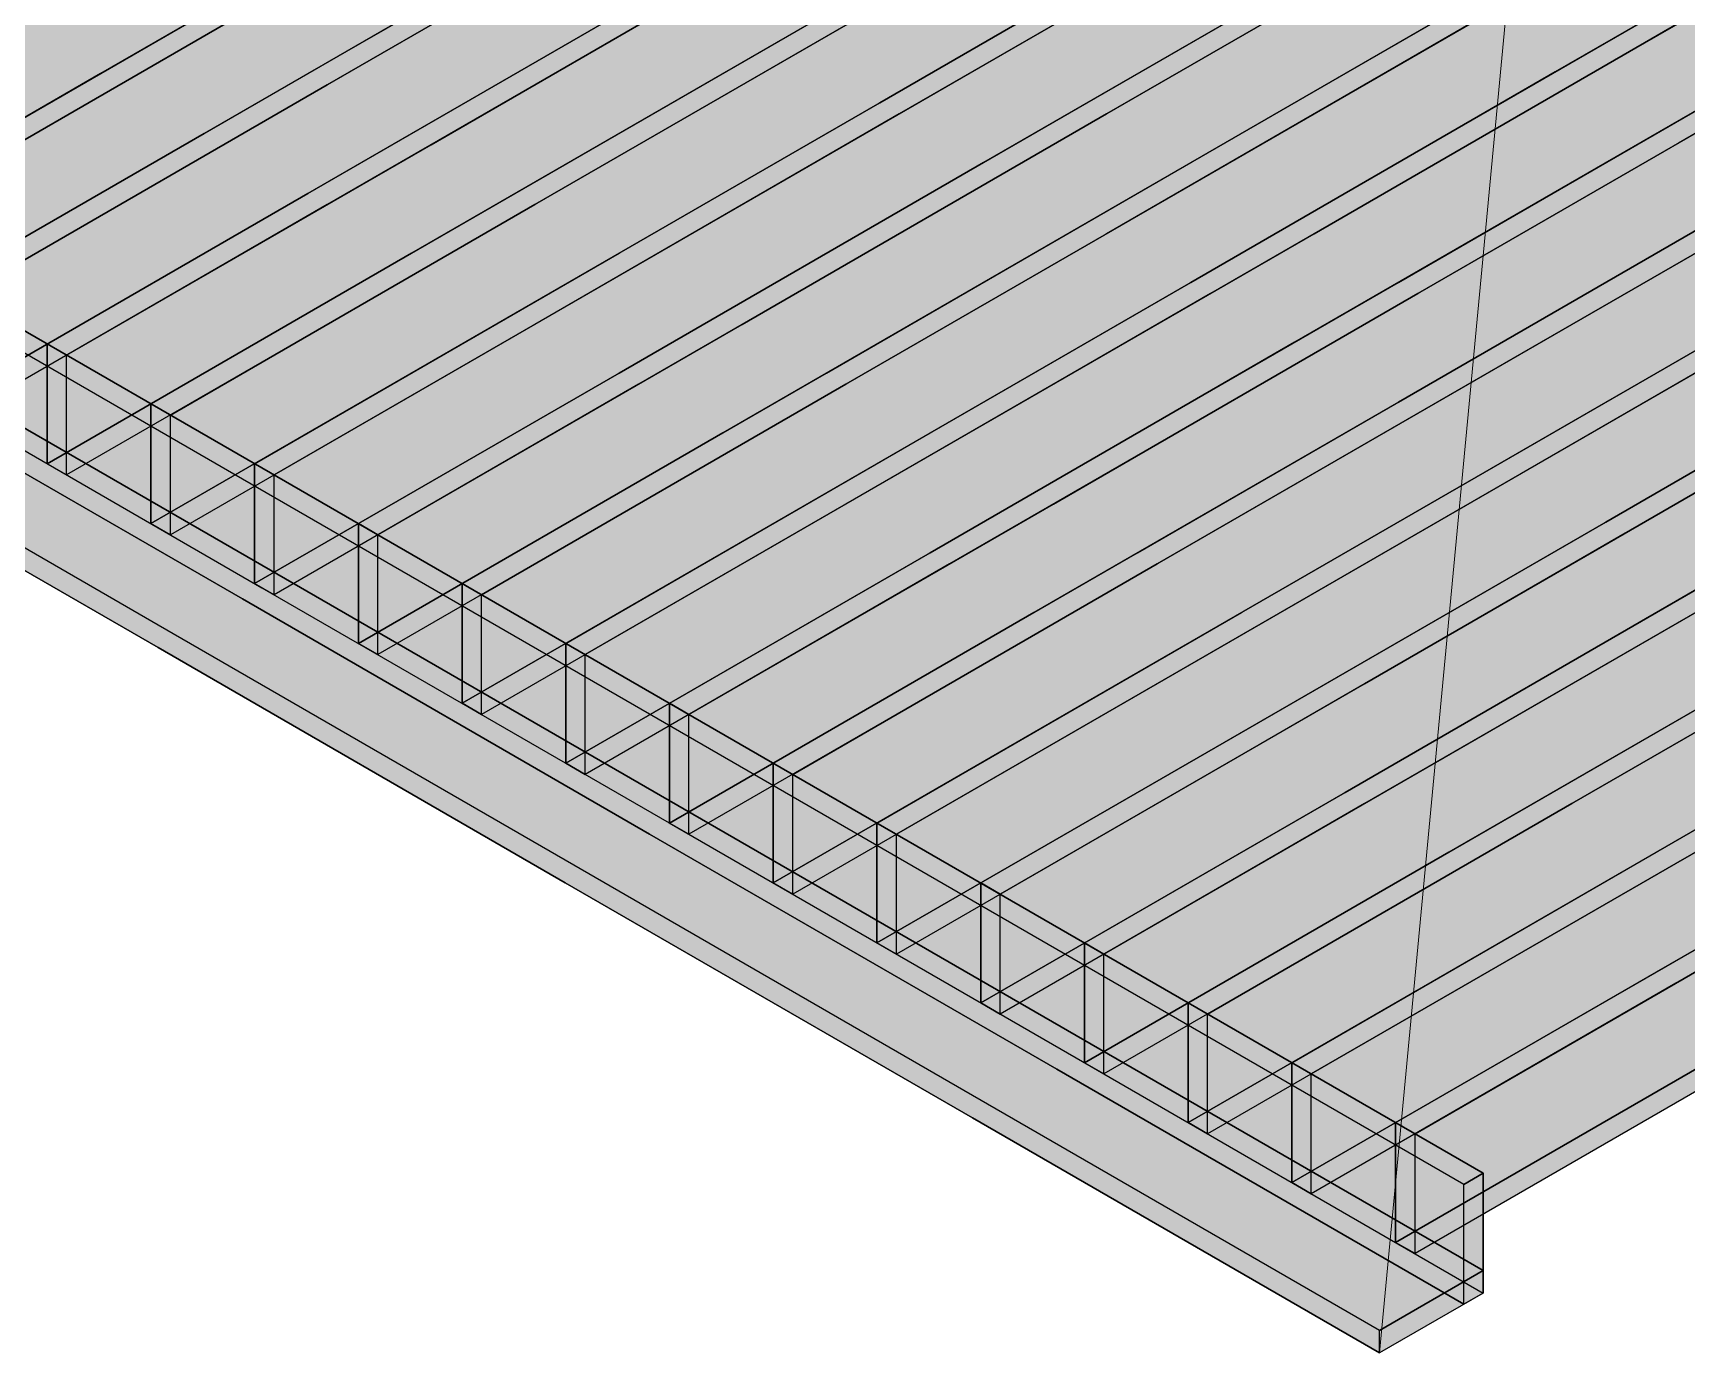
# Model space of a CAD drawing. Header units: metres. Extents: x 0 to 28.4, y 0 to 5.9.
# Drawn here: x 21.395 to 22.096, y 4.136 to 4.696 of the extents above; entities that cross this region are included whole.
import ezdxf

# ---------------------------------------------------------------- set-up
doc = ezdxf.new("R2010")
doc.units = ezdxf.units.M
doc.header["$LTSCALE"] = 0.25
doc.layers.add('ISO-ARISTAS', color=8, linetype='CONTINUOUS')
doc.layers.add('ISO-CONCRETO-SUP', color=254, linetype='CONTINUOUS', true_color=0xe8e8e8)
doc.layers.add('LLAMADAS', color=30, linetype='CONTINUOUS', lineweight=18)

msp = doc.modelspace()

# ---------------------------------------------------------------- linework, layer by layer
at = {"layer": 'ISO-ARISTAS', "color": 250}
for p, q in [((21.71003, 4.69156), (21.86459, 4.7808)), ((21.86459, 4.7808), (21.71003, 4.69156)), ((21.79801, 4.69156), (21.95258, 4.7808)), ((21.79801, 4.69156), (21.95258, 4.7808)), ((21.87284, 4.77604), (21.71828, 4.6868)), ((21.87284, 4.77604), (21.71828, 4.6868)), ((21.80626, 4.6868), (21.96083, 4.77604)), ((21.96083, 4.77604), (21.80626, 4.6868)), ((21.42348, 4.67852), (21.57804, 4.76776)), ((21.57804, 4.76776), (21.42348, 4.67852)), ((21.51146, 4.67852), (21.66603, 4.76776)), ((21.51146, 4.67852), (21.66603, 4.76776)), ((22.04057, 4.6792), (22.19514, 4.76844)), ((22.19514, 4.76844), (22.04057, 4.6792)), ((22.20339, 4.76368), (22.04882, 4.67444)), ((22.20339, 4.76368), (22.04882, 4.67444)), ((21.58629, 4.763), (21.43172, 4.67376)), ((21.58629, 4.763), (21.43172, 4.67376)), ((21.51971, 4.67376), (21.67428, 4.763)), ((21.67428, 4.763), (21.51971, 4.67376)), ((21.75402, 4.66616), (21.90859, 4.7554)), ((21.90859, 4.7554), (21.75402, 4.66616)), ((21.91684, 4.75064), (21.76227, 4.6614)), ((21.91684, 4.75064), (21.76227, 4.6614)), ((21.84201, 4.66616), (21.99658, 4.7554)), ((21.84201, 4.66616), (21.99658, 4.7554)), ((21.85026, 4.6614), (22.00483, 4.75064)), ((22.00483, 4.75064), (21.85026, 4.6614)), ((21.46747, 4.65312), (21.62204, 4.74236)), ((21.62204, 4.74236), (21.46747, 4.65312)), ((21.55546, 4.65312), (21.71003, 4.74236)), ((21.55546, 4.65312), (21.71003, 4.74236)), ((22.08456, 4.6538), (22.23913, 4.74304)), ((22.23913, 4.74304), (22.08456, 4.6538)), ((21.63029, 4.7376), (21.47572, 4.64836)), ((21.63029, 4.7376), (21.47572, 4.64836)), ((21.56371, 4.64836), (21.71828, 4.7376)), ((21.71828, 4.7376), (21.56371, 4.64836)), ((22.24738, 4.73828), (22.09281, 4.64904)), ((22.24738, 4.73828), (22.09281, 4.64904)), ((21.79801, 4.64076), (21.95258, 4.73)), ((21.95258, 4.73), (21.79801, 4.64076)), ((21.886, 4.64076), (22.04057, 4.73)), ((21.886, 4.64076), (22.04057, 4.73)), ((21.96083, 4.72524), (21.80626, 4.636)), ((21.96083, 4.72524), (21.80626, 4.636)), ((21.89425, 4.636), (22.04882, 4.72524)), ((22.04882, 4.72524), (21.89425, 4.636)), ((21.51146, 4.62772), (21.66603, 4.71696)), ((21.66603, 4.71696), (21.51146, 4.62772)), ((21.59945, 4.62772), (21.75402, 4.71696)), ((21.59945, 4.62772), (21.75402, 4.71696)), ((21.67428, 4.7122), (21.51971, 4.62296)), ((21.67428, 4.7122), (21.51971, 4.62296)), ((21.6077, 4.62296), (21.76227, 4.7122)), ((21.76227, 4.7122), (21.6077, 4.62296)), ((21.3129, 4.61468), (21.46747, 4.70392)), ((21.3129, 4.61468), (21.46747, 4.70392)), ((21.84201, 4.61536), (21.99658, 4.7046)), ((21.99658, 4.7046), (21.84201, 4.61536)), ((21.93, 4.61536), (22.08456, 4.7046)), ((21.93, 4.61536), (22.08456, 4.7046)), ((21.32115, 4.60992), (21.47572, 4.69916)), ((21.47572, 4.69916), (21.32115, 4.60992)), ((22.00483, 4.69984), (21.85026, 4.6106)), ((22.00483, 4.69984), (21.85026, 4.6106)), ((21.93825, 4.6106), (22.09281, 4.69984)), ((22.09281, 4.69984), (21.93825, 4.6106)), ((21.55546, 4.60232), (21.71003, 4.69156)), ((21.71003, 4.69156), (21.55546, 4.60232)), ((21.71828, 4.6868), (21.56371, 4.59756)), ((21.71828, 4.6868), (21.56371, 4.59756)), ((21.64345, 4.60232), (21.79801, 4.69156)), ((21.64345, 4.60232), (21.79801, 4.69156)), ((21.65169, 4.59756), (21.80626, 4.6868)), ((21.80626, 4.6868), (21.65169, 4.59756)), ((21.886, 4.58996), (22.04057, 4.6792)), ((22.04057, 4.6792), (21.886, 4.58996)), ((21.97399, 4.58996), (22.12856, 4.6792)), ((21.97399, 4.58996), (22.12856, 4.6792)), ((21.26891, 4.58928), (21.42348, 4.67852)), ((21.42348, 4.67852), (21.26891, 4.58928)), ((21.43172, 4.67376), (21.27716, 4.58452)), ((21.43172, 4.67376), (21.27716, 4.58452)), ((21.3569, 4.58928), (21.51146, 4.67852)), ((21.3569, 4.58928), (21.51146, 4.67852)), ((21.36514, 4.58452), (21.51971, 4.67376)), ((21.51971, 4.67376), (21.36514, 4.58452)), ((22.04882, 4.67444), (21.89425, 4.5852)), ((22.04882, 4.67444), (21.89425, 4.5852)), ((21.98224, 4.5852), (22.13681, 4.67444)), ((22.13681, 4.67444), (21.98224, 4.5852)), ((21.59945, 4.57692), (21.75402, 4.66616)), ((21.75402, 4.66616), (21.59945, 4.57692)), ((21.68744, 4.57692), (21.84201, 4.66616)), ((21.68744, 4.57692), (21.84201, 4.66616)), ((21.76227, 4.6614), (21.6077, 4.57216)), ((21.76227, 4.6614), (21.6077, 4.57216)), ((21.69569, 4.57216), (21.85026, 4.6614)), ((21.85026, 4.6614), (21.69569, 4.57216)), ((21.3129, 4.56388), (21.46747, 4.65312)), ((21.46747, 4.65312), (21.3129, 4.56388)), ((21.40089, 4.56388), (21.55546, 4.65312)), ((21.40089, 4.56388), (21.55546, 4.65312)), ((21.93, 4.56456), (22.08456, 4.6538)), ((22.08456, 4.6538), (21.93, 4.56456)), ((22.01798, 4.56456), (22.17255, 4.6538)), ((22.01798, 4.56456), (22.17255, 4.6538)), ((21.47572, 4.64836), (21.32115, 4.55912)), ((21.47572, 4.64836), (21.32115, 4.55912)), ((21.40914, 4.55912), (21.56371, 4.64836)), ((21.56371, 4.64836), (21.40914, 4.55912)), ((22.09281, 4.64904), (21.93825, 4.5598)), ((22.09281, 4.64904), (21.93825, 4.5598)), ((22.02623, 4.5598), (22.1808, 4.64904)), ((22.1808, 4.64904), (22.02623, 4.5598)), ((21.64345, 4.55152), (21.79801, 4.64076)), ((21.79801, 4.64076), (21.64345, 4.55152)), ((21.73143, 4.55152), (21.886, 4.64076)), ((21.73143, 4.55152), (21.886, 4.64076)), ((21.80626, 4.636), (21.65169, 4.54676)), ((21.80626, 4.636), (21.65169, 4.54676)), ((21.73968, 4.54676), (21.89425, 4.636)), ((21.89425, 4.636), (21.73968, 4.54676)), ((21.3569, 4.53848), (21.51146, 4.62772)), ((21.51146, 4.62772), (21.3569, 4.53848)), ((21.51971, 4.62296), (21.36514, 4.53372)), ((21.51971, 4.62296), (21.36514, 4.53372)), ((21.44488, 4.53848), (21.59945, 4.62772)), ((21.44488, 4.53848), (21.59945, 4.62772)), ((21.45313, 4.53372), (21.6077, 4.62296)), ((21.6077, 4.62296), (21.45313, 4.53372)), ((21.97399, 4.53916), (22.12856, 4.6284)), ((22.12856, 4.6284), (21.97399, 4.53916)), ((22.13681, 4.62364), (21.98224, 4.5344)), ((22.13681, 4.62364), (21.98224, 4.5344)), ((22.06198, 4.53916), (22.21655, 4.6284)), ((22.06198, 4.53916), (22.21655, 4.6284)), ((22.07023, 4.5344), (22.2248, 4.62364)), ((22.2248, 4.62364), (22.07023, 4.5344)), ((21.49196, 4.5113), (21.31928, 4.611)), ((21.31928, 4.611), (21.49196, 4.5113)), ((21.68744, 4.52612), (21.84201, 4.61536)), ((21.84201, 4.61536), (21.68744, 4.52612)), ((21.85026, 4.6106), (21.69569, 4.52136)), ((21.85026, 4.6106), (21.69569, 4.52136)), ((21.77543, 4.52612), (21.93, 4.61536)), ((21.77543, 4.52612), (21.93, 4.61536)), ((21.78368, 4.52136), (21.93825, 4.6106)), ((21.93825, 4.6106), (21.78368, 4.52136)), ((21.48371, 4.50654), (21.31103, 4.60624)), ((21.48371, 4.50654), (21.31103, 4.60624)), ((21.40089, 4.51308), (21.55546, 4.60232)), ((21.55546, 4.60232), (21.40089, 4.51308)), ((21.48888, 4.51308), (21.64345, 4.60232)), ((21.48888, 4.51308), (21.64345, 4.60232)), ((22.01798, 4.51376), (22.17255, 4.603)), ((22.17255, 4.603), (22.01798, 4.51376)), ((21.56371, 4.59756), (21.40914, 4.50832)), ((21.56371, 4.59756), (21.40914, 4.50832)), ((21.49713, 4.50832), (21.65169, 4.59756)), ((21.65169, 4.59756), (21.49713, 4.50832)), ((22.1808, 4.59824), (22.02623, 4.509)), ((22.1808, 4.59824), (22.02623, 4.509)), ((21.73143, 4.50072), (21.886, 4.58996)), ((21.886, 4.58996), (21.73143, 4.50072)), ((21.81942, 4.50072), (21.97399, 4.58996)), ((21.81942, 4.50072), (21.97399, 4.58996)), ((21.89425, 4.5852), (21.73968, 4.49596)), ((21.89425, 4.5852), (21.73968, 4.49596)), ((21.82767, 4.49596), (21.98224, 4.5852)), ((21.98224, 4.5852), (21.82767, 4.49596)), ((21.44488, 4.48768), (21.59945, 4.57692)), ((21.59945, 4.57692), (21.44488, 4.48768)), ((21.53287, 4.48768), (21.68744, 4.57692)), ((21.53287, 4.48768), (21.68744, 4.57692)), ((22.06198, 4.48836), (22.21655, 4.5776)), ((22.21655, 4.5776), (22.06198, 4.48836)), ((21.49196, 4.47002), (21.31928, 4.56973)), ((21.31928, 4.56973), (21.49196, 4.47002)), ((21.6077, 4.57216), (21.45313, 4.48292)), ((21.6077, 4.57216), (21.45313, 4.48292)), ((21.54112, 4.48292), (21.69569, 4.57216)), ((21.69569, 4.57216), (21.54112, 4.48292)), ((22.2248, 4.57284), (22.07023, 4.4836)), ((22.2248, 4.57284), (22.07023, 4.4836)), ((21.31928, 4.5602), (21.49196, 4.4605)), ((21.31928, 4.5602), (21.49196, 4.4605)), ((21.31928, 4.5602), (21.49196, 4.4605)), ((21.31928, 4.5602), (21.49196, 4.4605)), ((21.40089, 4.51308), (21.40089, 4.56388)), ((21.40914, 4.55912), (21.40089, 4.56388)), ((21.40914, 4.55912), (21.40089, 4.56388)), ((21.40089, 4.56388), (21.40089, 4.51308)), ((21.77543, 4.47532), (21.93, 4.56456)), ((21.93, 4.56456), (21.77543, 4.47532)), ((21.93825, 4.5598), (21.78368, 4.47056)), ((21.93825, 4.5598), (21.78368, 4.47056)), ((21.86342, 4.47532), (22.01798, 4.56456)), ((21.86342, 4.47532), (22.01798, 4.56456)), ((21.87167, 4.47056), (22.02623, 4.5598)), ((22.02623, 4.5598), (21.87167, 4.47056)), ((21.48371, 4.45574), (21.31103, 4.55544)), ((21.31103, 4.55544), (21.48371, 4.45574)), ((21.40914, 4.50832), (21.40914, 4.55912)), ((21.40914, 4.50832), (21.40914, 4.55912)), ((21.48888, 4.46228), (21.64345, 4.55152)), ((21.64345, 4.55152), (21.48888, 4.46228)), ((21.65169, 4.54676), (21.49713, 4.45752)), ((21.65169, 4.54676), (21.49713, 4.45752)), ((21.57687, 4.46228), (21.73143, 4.55152)), ((21.57687, 4.46228), (21.73143, 4.55152)), ((21.58511, 4.45752), (21.73968, 4.54676)), ((21.73968, 4.54676), (21.58511, 4.45752)), ((21.44797, 4.44463), (21.27528, 4.54433)), ((21.44797, 4.44463), (21.27528, 4.54433)), ((21.81942, 4.44992), (21.97399, 4.53916)), ((21.97399, 4.53916), (21.81942, 4.44992)), ((21.90741, 4.44992), (22.06198, 4.53916)), ((21.90741, 4.44992), (22.06198, 4.53916)), ((21.44797, 4.4351), (21.27528, 4.5348)), ((21.27528, 4.5348), (21.44797, 4.4351)), ((21.44488, 4.48768), (21.44488, 4.53848)), ((21.45313, 4.53372), (21.44488, 4.53848)), ((21.45313, 4.53372), (21.44488, 4.53848)), ((21.44488, 4.53848), (21.44488, 4.48768)), ((21.45313, 4.48292), (21.45313, 4.53372)), ((21.45313, 4.48292), (21.45313, 4.53372)), ((21.98224, 4.5344), (21.82767, 4.44516)), ((21.98224, 4.5344), (21.82767, 4.44516)), ((21.91566, 4.44516), (22.07023, 4.5344)), ((22.07023, 4.5344), (21.91566, 4.44516)), ((21.53287, 4.43688), (21.68744, 4.52612)), ((21.68744, 4.52612), (21.53287, 4.43688)), ((21.62086, 4.43688), (21.77543, 4.52612)), ((21.62086, 4.43688), (21.77543, 4.52612)), ((21.69569, 4.52136), (21.54112, 4.43212)), ((21.69569, 4.52136), (21.54112, 4.43212)), ((21.62911, 4.43212), (21.78368, 4.52136)), ((21.78368, 4.52136), (21.62911, 4.43212)), ((21.40914, 4.50832), (21.40089, 4.51308)), ((21.40089, 4.51308), (21.40914, 4.50832)), ((21.48888, 4.46228), (21.48888, 4.51308)), ((21.49713, 4.50832), (21.48888, 4.51308)), ((21.49713, 4.50832), (21.48888, 4.51308)), ((21.48888, 4.51308), (21.48888, 4.46228)), ((21.66465, 4.4116), (21.49196, 4.5113)), ((21.49196, 4.5113), (21.66465, 4.4116)), ((21.86342, 4.42452), (22.01798, 4.51376)), ((22.01798, 4.51376), (21.86342, 4.42452)), ((21.9514, 4.42452), (22.10597, 4.51376)), ((21.9514, 4.42452), (22.10597, 4.51376)), ((21.6564, 4.40684), (21.48371, 4.50654)), ((21.6564, 4.40684), (21.48371, 4.50654)), ((21.49713, 4.45752), (21.49713, 4.50832)), ((21.49713, 4.45752), (21.49713, 4.50832)), ((22.02623, 4.509), (21.87167, 4.41976)), ((22.02623, 4.509), (21.87167, 4.41976)), ((21.95965, 4.41976), (22.11422, 4.509)), ((22.11422, 4.509), (21.95965, 4.41976)), ((21.57687, 4.41148), (21.73143, 4.50072)), ((21.73143, 4.50072), (21.57687, 4.41148)), ((21.66485, 4.41148), (21.81942, 4.50072)), ((21.66485, 4.41148), (21.81942, 4.50072)), ((21.73968, 4.49596), (21.58511, 4.40672)), ((21.73968, 4.49596), (21.58511, 4.40672)), ((21.6731, 4.40672), (21.82767, 4.49596)), ((21.82767, 4.49596), (21.6731, 4.40672)), ((21.45313, 4.48292), (21.44488, 4.48768)), ((21.44488, 4.48768), (21.45313, 4.48292)), ((21.53287, 4.43688), (21.53287, 4.48768)), ((21.54112, 4.48292), (21.53287, 4.48768)), ((21.54112, 4.48292), (21.53287, 4.48768)), ((21.53287, 4.48768), (21.53287, 4.43688)), ((21.54112, 4.43212), (21.54112, 4.48292)), ((21.54112, 4.43212), (21.54112, 4.48292)), ((21.90741, 4.39912), (22.06198, 4.48836)), ((22.06198, 4.48836), (21.90741, 4.39912)), ((22.07023, 4.4836), (21.91566, 4.39436)), ((22.07023, 4.4836), (21.91566, 4.39436)), ((21.9954, 4.39912), (22.14997, 4.48836)), ((21.9954, 4.39912), (22.14997, 4.48836)), ((22.00365, 4.39436), (22.15822, 4.4836)), ((22.15822, 4.4836), (22.00365, 4.39436)), ((21.66465, 4.37033), (21.49196, 4.47002)), ((21.49196, 4.47002), (21.66465, 4.37033)), ((21.62086, 4.38608), (21.77543, 4.47532)), ((21.77543, 4.47532), (21.62086, 4.38608)), ((21.78368, 4.47056), (21.62911, 4.38132)), ((21.78368, 4.47056), (21.62911, 4.38132)), ((21.70885, 4.38608), (21.86342, 4.47532)), ((21.70885, 4.38608), (21.86342, 4.47532)), ((21.7171, 4.38132), (21.87167, 4.47056)), ((21.87167, 4.47056), (21.7171, 4.38132)), ((21.49713, 4.45752), (21.48888, 4.46228)), ((21.48888, 4.46228), (21.49713, 4.45752)), ((21.57687, 4.41148), (21.57687, 4.46228)), ((21.58511, 4.45752), (21.57687, 4.46228)), ((21.58511, 4.45752), (21.57687, 4.46228)), ((21.57687, 4.46228), (21.57687, 4.41148)), ((21.9514, 4.37372), (22.10597, 4.46296)), ((22.10597, 4.46296), (21.9514, 4.37372)), ((22.03939, 4.37372), (22.19396, 4.46296)), ((22.03939, 4.37372), (22.19396, 4.46296)), ((21.6564, 4.35604), (21.48371, 4.45574)), ((21.48371, 4.45574), (21.6564, 4.35604)), ((21.49196, 4.4605), (21.66465, 4.3608)), ((21.49196, 4.4605), (21.66465, 4.3608)), ((21.49196, 4.4605), (21.66465, 4.3608)), ((21.49196, 4.4605), (21.66465, 4.3608)), ((21.58511, 4.40672), (21.58511, 4.45752)), ((21.58511, 4.40672), (21.58511, 4.45752)), ((22.11422, 4.4582), (21.95965, 4.36896)), ((22.11422, 4.4582), (21.95965, 4.36896)), ((22.04764, 4.36896), (22.20221, 4.4582)), ((22.20221, 4.4582), (22.04764, 4.36896)), ((21.66485, 4.36068), (21.81942, 4.44992)), ((21.81942, 4.44992), (21.66485, 4.36068)), ((21.75284, 4.36068), (21.90741, 4.44992)), ((21.75284, 4.36068), (21.90741, 4.44992)), ((21.62065, 4.34492), (21.44797, 4.44463)), ((21.62065, 4.34492), (21.44797, 4.44463)), ((21.82767, 4.44516), (21.6731, 4.35592)), ((21.82767, 4.44516), (21.6731, 4.35592)), ((21.76109, 4.35592), (21.91566, 4.44516)), ((21.91566, 4.44516), (21.76109, 4.35592)), ((21.62065, 4.3354), (21.44797, 4.4351)), ((21.44797, 4.4351), (21.62065, 4.3354)), ((21.54112, 4.43212), (21.53287, 4.43688)), ((21.53287, 4.43688), (21.54112, 4.43212)), ((21.62086, 4.38608), (21.62086, 4.43688)), ((21.62911, 4.43212), (21.62086, 4.43688)), ((21.62911, 4.43212), (21.62086, 4.43688)), ((21.62086, 4.43688), (21.62086, 4.38608)), ((21.9954, 4.34832), (22.14997, 4.43756)), ((22.14997, 4.43756), (21.9954, 4.34832)), ((22.08339, 4.34832), (22.23796, 4.43756)), ((22.08339, 4.34832), (22.23796, 4.43756)), ((21.62911, 4.38132), (21.62911, 4.43212)), ((21.62911, 4.38132), (21.62911, 4.43212)), ((22.15822, 4.4328), (22.00365, 4.34356)), ((22.15822, 4.4328), (22.00365, 4.34356)), ((22.09164, 4.34356), (22.2462, 4.4328)), ((22.2462, 4.4328), (22.09164, 4.34356)), ((21.70885, 4.33528), (21.86342, 4.42452)), ((21.86342, 4.42452), (21.70885, 4.33528)), ((21.87167, 4.41976), (21.7171, 4.33052)), ((21.87167, 4.41976), (21.7171, 4.33052)), ((21.79684, 4.33528), (21.9514, 4.42452)), ((21.79684, 4.33528), (21.9514, 4.42452)), ((21.80509, 4.33052), (21.95965, 4.41976)), ((21.95965, 4.41976), (21.80509, 4.33052)), ((21.58511, 4.40672), (21.57687, 4.41148)), ((21.57687, 4.41148), (21.58511, 4.40672)), ((21.82909, 4.30714), (21.6564, 4.40684)), ((21.82909, 4.30714), (21.6564, 4.40684)), ((21.83733, 4.3119), (21.66465, 4.4116)), ((21.66465, 4.4116), (21.83733, 4.3119)), ((21.66485, 4.36068), (21.66485, 4.41148)), ((21.6731, 4.40672), (21.66485, 4.41148)), ((21.6731, 4.40672), (21.66485, 4.41148)), ((21.66485, 4.41148), (21.66485, 4.36068)), ((21.6731, 4.35592), (21.6731, 4.40672)), ((21.6731, 4.35592), (21.6731, 4.40672)), ((22.03939, 4.32292), (22.19396, 4.41216)), ((22.19396, 4.41216), (22.03939, 4.32292)), ((22.20221, 4.4074), (22.04764, 4.31816)), ((22.20221, 4.4074), (22.04764, 4.31816)), ((21.75284, 4.30988), (21.90741, 4.39912)), ((21.90741, 4.39912), (21.75284, 4.30988)), ((21.84083, 4.30988), (21.9954, 4.39912)), ((21.84083, 4.30988), (21.9954, 4.39912)), ((21.91566, 4.39436), (21.76109, 4.30512)), ((21.91566, 4.39436), (21.76109, 4.30512)), ((21.84908, 4.30512), (22.00365, 4.39436)), ((22.00365, 4.39436), (21.84908, 4.30512)), ((21.62911, 4.38132), (21.62086, 4.38608)), ((21.62086, 4.38608), (21.62911, 4.38132)), ((21.70885, 4.33528), (21.70885, 4.38608)), ((21.7171, 4.38132), (21.70885, 4.38608)), ((21.7171, 4.38132), (21.70885, 4.38608)), ((21.70885, 4.38608), (21.70885, 4.33528)), ((22.08339, 4.29752), (22.23796, 4.38676)), ((22.23796, 4.38676), (22.08339, 4.29752)), ((21.7171, 4.33052), (21.7171, 4.38132)), ((21.7171, 4.33052), (21.7171, 4.38132)), ((22.2462, 4.382), (22.09164, 4.29276)), ((22.2462, 4.382), (22.09164, 4.29276)), ((21.79684, 4.28448), (21.9514, 4.37372)), ((21.9514, 4.37372), (21.79684, 4.28448)), ((21.88482, 4.28448), (22.03939, 4.37372)), ((21.88482, 4.28448), (22.03939, 4.37372)), ((21.83733, 4.27062), (21.66465, 4.37033)), ((21.66465, 4.37033), (21.83733, 4.27062)), ((21.95965, 4.36896), (21.80509, 4.27972)), ((21.95965, 4.36896), (21.80509, 4.27972)), ((21.89307, 4.27972), (22.04764, 4.36896)), ((22.04764, 4.36896), (21.89307, 4.27972)), ((21.66465, 4.3608), (21.83733, 4.2611)), ((21.66465, 4.3608), (21.83733, 4.2611)), ((21.66465, 4.3608), (21.83733, 4.2611)), ((21.66465, 4.3608), (21.83733, 4.2611)), ((21.6731, 4.35592), (21.66485, 4.36068)), ((21.66485, 4.36068), (21.6731, 4.35592)), ((21.75284, 4.30988), (21.75284, 4.36068)), ((21.76109, 4.35592), (21.75284, 4.36068)), ((21.76109, 4.35592), (21.75284, 4.36068)), ((21.75284, 4.36068), (21.75284, 4.30988)), ((21.82909, 4.25634), (21.6564, 4.35604)), ((21.6564, 4.35604), (21.82909, 4.25634)), ((21.76109, 4.30512), (21.76109, 4.35592)), ((21.76109, 4.30512), (21.76109, 4.35592)), ((21.79334, 4.24522), (21.62065, 4.34492)), ((21.79334, 4.24522), (21.62065, 4.34492)), ((21.84083, 4.25908), (21.9954, 4.34832)), ((21.9954, 4.34832), (21.84083, 4.25908)), ((22.00365, 4.34356), (21.84908, 4.25432)), ((22.00365, 4.34356), (21.84908, 4.25432)), ((21.92882, 4.25908), (22.08339, 4.34832)), ((21.92882, 4.25908), (22.08339, 4.34832)), ((21.93707, 4.25432), (22.09164, 4.34356)), ((22.09164, 4.34356), (21.93707, 4.25432)), ((21.79334, 4.2357), (21.62065, 4.3354)), ((21.62065, 4.3354), (21.79334, 4.2357)), ((21.7171, 4.33052), (21.70885, 4.33528)), ((21.70885, 4.33528), (21.7171, 4.33052)), ((21.79684, 4.28448), (21.79684, 4.33528)), ((21.80509, 4.33052), (21.79684, 4.33528)), ((21.80509, 4.33052), (21.79684, 4.33528)), ((21.79684, 4.33528), (21.79684, 4.28448)), ((21.80509, 4.27972), (21.80509, 4.33052)), ((21.80509, 4.27972), (21.80509, 4.33052)), ((21.88482, 4.23368), (22.03939, 4.32292)), ((22.03939, 4.32292), (21.88482, 4.23368)), ((21.97281, 4.23368), (22.12738, 4.32292)), ((21.97281, 4.23368), (22.12738, 4.32292)), ((22.04764, 4.31816), (21.89307, 4.22892)), ((22.04764, 4.31816), (21.89307, 4.22892)), ((21.98106, 4.22892), (22.13563, 4.31816)), ((22.13563, 4.31816), (21.98106, 4.22892)), ((21.76109, 4.30512), (21.75284, 4.30988)), ((21.75284, 4.30988), (21.76109, 4.30512)), ((22.01002, 4.2122), (21.83733, 4.3119)), ((21.83733, 4.3119), (22.01002, 4.2122)), ((21.84083, 4.25908), (21.84083, 4.30988)), ((21.84908, 4.30512), (21.84083, 4.30988)), ((21.84908, 4.30512), (21.84083, 4.30988)), ((21.84083, 4.30988), (21.84083, 4.25908)), ((22.00177, 4.20744), (21.82909, 4.30714)), ((22.00177, 4.20744), (21.82909, 4.30714)), ((21.84908, 4.25432), (21.84908, 4.30512)), ((21.84908, 4.25432), (21.84908, 4.30512)), ((21.92882, 4.20828), (22.08339, 4.29752)), ((22.08339, 4.29752), (21.92882, 4.20828)), ((22.09164, 4.29276), (21.93707, 4.20352)), ((22.09164, 4.29276), (21.93707, 4.20352)), ((21.80509, 4.27972), (21.79684, 4.28448)), ((21.79684, 4.28448), (21.80509, 4.27972)), ((21.88482, 4.23368), (21.88482, 4.28448)), ((21.89307, 4.27972), (21.88482, 4.28448)), ((21.89307, 4.27972), (21.88482, 4.28448)), ((21.88482, 4.28448), (21.88482, 4.23368)), ((21.89307, 4.22892), (21.89307, 4.27972)), ((21.89307, 4.22892), (21.89307, 4.27972)), ((22.01002, 4.17093), (21.83733, 4.27062)), ((21.83733, 4.27062), (22.01002, 4.17093)), ((21.97281, 4.18288), (22.12738, 4.27212)), ((22.12738, 4.27212), (21.97281, 4.18288)), ((22.13563, 4.26736), (21.98106, 4.17812)), ((22.13563, 4.26736), (21.98106, 4.17812)), ((21.83733, 4.2611), (22.01002, 4.1614)), ((21.83733, 4.2611), (22.01002, 4.1614)), ((21.83733, 4.2611), (22.01002, 4.1614)), ((21.83733, 4.2611), (22.01002, 4.1614)), ((21.84908, 4.25432), (21.84083, 4.25908)), ((21.84083, 4.25908), (21.84908, 4.25432)), ((21.92882, 4.20828), (21.92882, 4.25908)), ((21.93707, 4.25432), (21.92882, 4.25908)), ((21.93707, 4.25432), (21.92882, 4.25908)), ((21.92882, 4.25908), (21.92882, 4.20828)), ((22.00177, 4.15664), (21.82909, 4.25634)), ((21.82909, 4.25634), (22.00177, 4.15664)), ((21.93707, 4.20352), (21.93707, 4.25432)), ((21.93707, 4.20352), (21.93707, 4.25432)), ((21.96603, 4.14553), (21.79334, 4.24522)), ((21.96603, 4.14553), (21.79334, 4.24522)), ((21.96603, 4.136), (21.79334, 4.2357)), ((21.79334, 4.2357), (21.96603, 4.136)), ((21.89307, 4.22892), (21.88482, 4.23368)), ((21.88482, 4.23368), (21.89307, 4.22892)), ((21.97281, 4.18288), (21.97281, 4.23368)), ((21.98106, 4.22892), (21.97281, 4.23368)), ((21.98106, 4.22892), (21.97281, 4.23368)), ((21.97281, 4.23368), (21.97281, 4.18288)), ((21.98106, 4.17812), (21.98106, 4.22892)), ((21.98106, 4.17812), (21.98106, 4.22892)), ((22.01002, 4.2122), (22.00177, 4.20744)), ((22.00177, 4.20744), (22.01002, 4.2122)), ((22.01002, 4.1614), (22.01002, 4.2122)), ((22.01002, 4.2122), (22.01002, 4.1614)), ((21.93707, 4.20352), (21.92882, 4.20828)), ((21.92882, 4.20828), (21.93707, 4.20352)), ((22.00177, 4.15664), (22.00177, 4.20744)), ((22.00177, 4.15664), (22.00177, 4.20744)), ((21.98106, 4.17812), (21.97281, 4.18288)), ((21.97281, 4.18288), (21.98106, 4.17812)), ((22.01002, 4.17093), (21.96603, 4.14553)), ((21.96603, 4.14553), (22.01002, 4.17093)), ((22.01002, 4.1614), (22.01002, 4.17093)), ((22.01002, 4.17093), (22.01002, 4.1614)), ((22.01002, 4.1614), (21.96603, 4.136)), ((22.01002, 4.1614), (21.96603, 4.136)), ((22.01002, 4.1614), (22.00177, 4.15664)), ((22.01002, 4.1614), (22.00177, 4.15664)), ((21.96603, 4.136), (21.96603, 4.14553)), ((21.96603, 4.136), (21.96603, 4.14553))]:
    msp.add_line(p, q, dxfattribs=at)
at = {"layer": 'ISO-CONCRETO-SUP', "true_color": 0x424b57}
for points in [[(21.86459, 4.7808), (21.71003, 4.69156), (21.86459, 4.8316), (21.71003, 4.74236)], [(21.87284, 4.77604), (21.71828, 4.6868), (21.87284, 4.82684), (21.71828, 4.7376)], [(21.57804, 4.76776), (21.42348, 4.67852), (21.57804, 4.81856), (21.42348, 4.72932)], [(21.58629, 4.763), (21.43172, 4.67376), (21.58629, 4.8138), (21.43172, 4.72456)], [(22.19514, 4.76844), (22.04057, 4.6792), (22.19514, 4.81924), (22.04057, 4.73)], [(22.20339, 4.76368), (22.04882, 4.67444), (22.20339, 4.81448), (22.04882, 4.72524)], [(21.90859, 4.7554), (21.75402, 4.66616), (21.90859, 4.8062), (21.75402, 4.71696)], [(21.91684, 4.75064), (21.76227, 4.6614), (21.91684, 4.80144), (21.76227, 4.7122)], [(21.62204, 4.74236), (21.46747, 4.65312), (21.62204, 4.79316), (21.46747, 4.70392)], [(22.23913, 4.74304), (22.08456, 4.6538), (22.23913, 4.79384), (22.08456, 4.7046)], [(21.63029, 4.7376), (21.47572, 4.64836), (21.63029, 4.7884), (21.47572, 4.69916)], [(22.24738, 4.73828), (22.09281, 4.64904), (22.24738, 4.78908), (22.09281, 4.69984)], [(21.95258, 4.73), (21.79801, 4.64076), (21.95258, 4.7808), (21.79801, 4.69156)], [(21.96083, 4.72524), (21.80626, 4.636), (21.96083, 4.77604), (21.80626, 4.6868)], [(21.66603, 4.71696), (21.51146, 4.62772), (21.66603, 4.76776), (21.51146, 4.67852)], [(21.67428, 4.7122), (21.51971, 4.62296), (21.67428, 4.763), (21.51971, 4.67376)], [(21.99658, 4.7046), (21.84201, 4.61536), (21.99658, 4.7554), (21.84201, 4.66616)], [(22.00483, 4.69984), (21.85026, 4.6106), (22.00483, 4.75064), (21.85026, 4.6614)], [(21.71003, 4.69156), (21.55546, 4.60232), (21.71003, 4.74236), (21.55546, 4.65312)], [(21.71828, 4.6868), (21.56371, 4.59756), (21.71828, 4.7376), (21.56371, 4.64836)], [(21.42348, 4.67852), (21.26891, 4.58928), (21.42348, 4.72932), (21.26891, 4.64008)], [(22.04057, 4.6792), (21.886, 4.58996), (22.04057, 4.73), (21.886, 4.64076)], [(21.43172, 4.67376), (21.27716, 4.58452), (21.43172, 4.72456), (21.27716, 4.63532)], [(22.04882, 4.67444), (21.89425, 4.5852), (22.04882, 4.72524), (21.89425, 4.636)], [(21.75402, 4.66616), (21.59945, 4.57692), (21.75402, 4.71696), (21.59945, 4.62772)], [(21.76227, 4.6614), (21.6077, 4.57216), (21.76227, 4.7122), (21.6077, 4.62296)], [(21.46747, 4.65312), (21.3129, 4.56388), (21.46747, 4.70392), (21.3129, 4.61468)], [(22.08456, 4.6538), (21.93, 4.56456), (22.08456, 4.7046), (21.93, 4.61536)], [(21.47572, 4.64836), (21.32115, 4.55912), (21.47572, 4.69916), (21.32115, 4.60992)], [(22.09281, 4.64904), (21.93825, 4.5598), (22.09281, 4.69984), (21.93825, 4.6106)], [(21.79801, 4.64076), (21.64345, 4.55152), (21.79801, 4.69156), (21.64345, 4.60232)], [(21.80626, 4.636), (21.65169, 4.54676), (21.80626, 4.6868), (21.65169, 4.59756)], [(22.12856, 4.6284), (21.97399, 4.53916), (22.12856, 4.6792), (21.97399, 4.58996)], [(21.51146, 4.62772), (21.3569, 4.53848), (21.51146, 4.67852), (21.3569, 4.58928)], [(21.51971, 4.62296), (21.36514, 4.53372), (21.51971, 4.67376), (21.36514, 4.58452)], [(22.13681, 4.62364), (21.98224, 4.5344), (22.13681, 4.67444), (21.98224, 4.5852)], [(21.84201, 4.61536), (21.68744, 4.52612), (21.84201, 4.66616), (21.68744, 4.57692)], [(21.85026, 4.6106), (21.69569, 4.52136), (21.85026, 4.6614), (21.69569, 4.57216)], [(21.55546, 4.60232), (21.40089, 4.51308), (21.55546, 4.65312), (21.40089, 4.56388)], [(22.17255, 4.603), (22.01798, 4.51376), (22.17255, 4.6538), (22.01798, 4.56456)], [(21.56371, 4.59756), (21.40914, 4.50832), (21.56371, 4.64836), (21.40914, 4.55912)], [(22.1808, 4.59824), (22.02623, 4.509), (22.1808, 4.64904), (22.02623, 4.5598)], [(21.886, 4.58996), (21.73143, 4.50072), (21.886, 4.64076), (21.73143, 4.55152)], [(21.89425, 4.5852), (21.73968, 4.49596), (21.89425, 4.636), (21.73968, 4.54676)], [(21.59945, 4.57692), (21.44488, 4.48768), (21.59945, 4.62772), (21.44488, 4.53848)], [(21.6077, 4.57216), (21.45313, 4.48292), (21.6077, 4.62296), (21.45313, 4.53372)], [(22.21655, 4.5776), (22.06198, 4.48836), (22.21655, 4.6284), (22.06198, 4.53916)], [(22.2248, 4.57284), (22.07023, 4.4836), (22.2248, 4.62364), (22.07023, 4.5344)], [(21.93, 4.56456), (21.77543, 4.47532), (21.93, 4.61536), (21.77543, 4.52612)], [(21.93825, 4.5598), (21.78368, 4.47056), (21.93825, 4.6106), (21.78368, 4.52136)], [(21.64345, 4.55152), (21.48888, 4.46228), (21.64345, 4.60232), (21.48888, 4.51308)], [(21.65169, 4.54676), (21.49713, 4.45752), (21.65169, 4.59756), (21.49713, 4.50832)], [(21.97399, 4.53916), (21.81942, 4.44992), (21.97399, 4.58996), (21.81942, 4.50072)], [(21.98224, 4.5344), (21.82767, 4.44516), (21.98224, 4.5852), (21.82767, 4.49596)], [(21.68744, 4.52612), (21.53287, 4.43688), (21.68744, 4.57692), (21.53287, 4.48768)], [(21.69569, 4.52136), (21.54112, 4.43212), (21.69569, 4.57216), (21.54112, 4.48292)], [(22.01798, 4.51376), (21.86342, 4.42452), (22.01798, 4.56456), (21.86342, 4.47532)], [(22.02623, 4.509), (21.87167, 4.41976), (22.02623, 4.5598), (21.87167, 4.47056)], [(21.73143, 4.50072), (21.57687, 4.41148), (21.73143, 4.55152), (21.57687, 4.46228)], [(21.73968, 4.49596), (21.58511, 4.40672), (21.73968, 4.54676), (21.58511, 4.45752)], [(22.06198, 4.48836), (21.90741, 4.39912), (22.06198, 4.53916), (21.90741, 4.44992)], [(22.07023, 4.4836), (21.91566, 4.39436), (22.07023, 4.5344), (21.91566, 4.44516)], [(21.77543, 4.47532), (21.62086, 4.38608), (21.77543, 4.52612), (21.62086, 4.43688)], [(21.78368, 4.47056), (21.62911, 4.38132), (21.78368, 4.52136), (21.62911, 4.43212)], [(22.10597, 4.46296), (21.9514, 4.37372), (22.10597, 4.51376), (21.9514, 4.42452)], [(22.11422, 4.4582), (21.95965, 4.36896), (22.11422, 4.509), (21.95965, 4.41976)], [(21.81942, 4.44992), (21.66485, 4.36068), (21.81942, 4.50072), (21.66485, 4.41148)], [(21.82767, 4.44516), (21.6731, 4.35592), (21.82767, 4.49596), (21.6731, 4.40672)], [(22.14997, 4.43756), (21.9954, 4.34832), (22.14997, 4.48836), (21.9954, 4.39912)], [(22.15822, 4.4328), (22.00365, 4.34356), (22.15822, 4.4836), (22.00365, 4.39436)], [(21.86342, 4.42452), (21.70885, 4.33528), (21.86342, 4.47532), (21.70885, 4.38608)], [(21.87167, 4.41976), (21.7171, 4.33052), (21.87167, 4.47056), (21.7171, 4.38132)], [(22.19396, 4.41216), (22.03939, 4.32292), (22.19396, 4.46296), (22.03939, 4.37372)], [(22.20221, 4.4074), (22.04764, 4.31816), (22.20221, 4.4582), (22.04764, 4.36896)], [(21.90741, 4.39912), (21.75284, 4.30988), (21.90741, 4.44992), (21.75284, 4.36068)], [(21.91566, 4.39436), (21.76109, 4.30512), (21.91566, 4.44516), (21.76109, 4.35592)], [(22.23796, 4.38676), (22.08339, 4.29752), (22.23796, 4.43756), (22.08339, 4.34832)], [(22.2462, 4.382), (22.09164, 4.29276), (22.2462, 4.4328), (22.09164, 4.34356)], [(21.9514, 4.37372), (21.79684, 4.28448), (21.9514, 4.42452), (21.79684, 4.33528)], [(21.95965, 4.36896), (21.80509, 4.27972), (21.95965, 4.41976), (21.80509, 4.33052)], [(21.9954, 4.34832), (21.84083, 4.25908), (21.9954, 4.39912), (21.84083, 4.30988)], [(22.00365, 4.34356), (21.84908, 4.25432), (22.00365, 4.39436), (21.84908, 4.30512)], [(22.03939, 4.32292), (21.88482, 4.23368), (22.03939, 4.37372), (21.88482, 4.28448)], [(22.04764, 4.31816), (21.89307, 4.22892), (22.04764, 4.36896), (21.89307, 4.27972)], [(22.08339, 4.29752), (21.92882, 4.20828), (22.08339, 4.34832), (21.92882, 4.25908)], [(22.09164, 4.29276), (21.93707, 4.20352), (22.09164, 4.34356), (21.93707, 4.25432)], [(22.12738, 4.27212), (21.97281, 4.18288), (22.12738, 4.32292), (21.97281, 4.23368)], [(22.13563, 4.26736), (21.98106, 4.17812), (22.13563, 4.31816), (21.98106, 4.22892)], [(22.01002, 4.1614), (22.00177, 4.15664), (22.01002, 4.2122), (22.00177, 4.20744)], [(22.01002, 4.1614), (21.96603, 4.136), (22.01002, 4.17093), (21.96603, 4.14553)]]:
    msp.add_solid(points, dxfattribs=at)
at = {"layer": 'ISO-CONCRETO-SUP', "true_color": 0x525d6b}
for points in [[(21.86459, 4.7808), (21.87284, 4.77604), (21.71003, 4.69156), (21.71828, 4.6868)], [(21.95258, 4.7808), (21.96083, 4.77604), (21.79801, 4.69156), (21.80626, 4.6868)], [(21.57804, 4.76776), (21.58629, 4.763), (21.42348, 4.67852), (21.43172, 4.67376)], [(21.66603, 4.76776), (21.67428, 4.763), (21.51146, 4.67852), (21.51971, 4.67376)], [(22.19514, 4.76844), (22.20339, 4.76368), (22.04057, 4.6792), (22.04882, 4.67444)], [(21.90859, 4.7554), (21.91684, 4.75064), (21.75402, 4.66616), (21.76227, 4.6614)], [(21.99658, 4.7554), (22.00483, 4.75064), (21.84201, 4.66616), (21.85026, 4.6614)], [(21.62204, 4.74236), (21.63029, 4.7376), (21.46747, 4.65312), (21.47572, 4.64836)], [(21.71003, 4.74236), (21.71828, 4.7376), (21.55546, 4.65312), (21.56371, 4.64836)], [(22.23913, 4.74304), (22.24738, 4.73828), (22.08456, 4.6538), (22.09281, 4.64904)], [(21.42348, 4.72932), (21.43172, 4.72456), (21.26891, 4.64008), (21.27716, 4.63532)], [(21.95258, 4.73), (21.96083, 4.72524), (21.79801, 4.64076), (21.80626, 4.636)], [(22.04057, 4.73), (22.04882, 4.72524), (21.886, 4.64076), (21.89425, 4.636)], [(21.66603, 4.71696), (21.67428, 4.7122), (21.51146, 4.62772), (21.51971, 4.62296)], [(21.75402, 4.71696), (21.76227, 4.7122), (21.59945, 4.62772), (21.6077, 4.62296)], [(21.46747, 4.70392), (21.47572, 4.69916), (21.3129, 4.61468), (21.32115, 4.60992)], [(21.99658, 4.7046), (22.00483, 4.69984), (21.84201, 4.61536), (21.85026, 4.6106)], [(22.08456, 4.7046), (22.09281, 4.69984), (21.93, 4.61536), (21.93825, 4.6106)], [(21.71003, 4.69156), (21.71828, 4.6868), (21.55546, 4.60232), (21.56371, 4.59756)], [(21.79801, 4.69156), (21.80626, 4.6868), (21.64345, 4.60232), (21.65169, 4.59756)], [(22.04057, 4.6792), (22.04882, 4.67444), (21.886, 4.58996), (21.89425, 4.5852)], [(22.12856, 4.6792), (22.13681, 4.67444), (21.97399, 4.58996), (21.98224, 4.5852)], [(21.42348, 4.67852), (21.43172, 4.67376), (21.26891, 4.58928), (21.27716, 4.58452)], [(21.51146, 4.67852), (21.51971, 4.67376), (21.3569, 4.58928), (21.36514, 4.58452)], [(21.75402, 4.66616), (21.76227, 4.6614), (21.59945, 4.57692), (21.6077, 4.57216)], [(21.84201, 4.66616), (21.85026, 4.6614), (21.68744, 4.57692), (21.69569, 4.57216)], [(21.46747, 4.65312), (21.47572, 4.64836), (21.3129, 4.56388), (21.32115, 4.55912)], [(21.55546, 4.65312), (21.56371, 4.64836), (21.40089, 4.56388), (21.40914, 4.55912)], [(22.08456, 4.6538), (22.09281, 4.64904), (21.93, 4.56456), (21.93825, 4.5598)], [(22.17255, 4.6538), (22.1808, 4.64904), (22.01798, 4.56456), (22.02623, 4.5598)], [(21.79801, 4.64076), (21.80626, 4.636), (21.64345, 4.55152), (21.65169, 4.54676)], [(21.886, 4.64076), (21.89425, 4.636), (21.73143, 4.55152), (21.73968, 4.54676)], [(21.51146, 4.62772), (21.51971, 4.62296), (21.3569, 4.53848), (21.36514, 4.53372)], [(21.59945, 4.62772), (21.6077, 4.62296), (21.44488, 4.53848), (21.45313, 4.53372)], [(22.12856, 4.6284), (22.13681, 4.62364), (21.97399, 4.53916), (21.98224, 4.5344)], [(22.21655, 4.6284), (22.2248, 4.62364), (22.06198, 4.53916), (22.07023, 4.5344)], [(21.31928, 4.611), (21.49196, 4.5113), (21.31103, 4.60624), (21.48371, 4.50654)], [(21.84201, 4.61536), (21.85026, 4.6106), (21.68744, 4.52612), (21.69569, 4.52136)], [(21.93, 4.61536), (21.93825, 4.6106), (21.77543, 4.52612), (21.78368, 4.52136)], [(21.55546, 4.60232), (21.56371, 4.59756), (21.40089, 4.51308), (21.40914, 4.50832)], [(21.64345, 4.60232), (21.65169, 4.59756), (21.48888, 4.51308), (21.49713, 4.50832)], [(22.17255, 4.603), (22.1808, 4.59824), (22.01798, 4.51376), (22.02623, 4.509)], [(21.886, 4.58996), (21.89425, 4.5852), (21.73143, 4.50072), (21.73968, 4.49596)], [(21.97399, 4.58996), (21.98224, 4.5852), (21.81942, 4.50072), (21.82767, 4.49596)], [(21.59945, 4.57692), (21.6077, 4.57216), (21.44488, 4.48768), (21.45313, 4.48292)], [(21.68744, 4.57692), (21.69569, 4.57216), (21.53287, 4.48768), (21.54112, 4.48292)], [(22.21655, 4.5776), (22.2248, 4.57284), (22.06198, 4.48836), (22.07023, 4.4836)], [(21.31928, 4.56973), (21.49196, 4.47002), (21.27528, 4.54433), (21.44797, 4.44463)], [(21.31928, 4.5602), (21.49196, 4.4605), (21.27528, 4.5348), (21.44797, 4.4351)], [(21.31928, 4.5602), (21.49196, 4.4605), (21.31103, 4.55544), (21.48371, 4.45574)], [(21.93, 4.56456), (21.93825, 4.5598), (21.77543, 4.47532), (21.78368, 4.47056)], [(22.01798, 4.56456), (22.02623, 4.5598), (21.86342, 4.47532), (21.87167, 4.47056)], [(21.64345, 4.55152), (21.65169, 4.54676), (21.48888, 4.46228), (21.49713, 4.45752)], [(21.73143, 4.55152), (21.73968, 4.54676), (21.57687, 4.46228), (21.58511, 4.45752)], [(21.97399, 4.53916), (21.98224, 4.5344), (21.81942, 4.44992), (21.82767, 4.44516)], [(22.06198, 4.53916), (22.07023, 4.5344), (21.90741, 4.44992), (21.91566, 4.44516)], [(21.68744, 4.52612), (21.69569, 4.52136), (21.53287, 4.43688), (21.54112, 4.43212)], [(21.77543, 4.52612), (21.78368, 4.52136), (21.62086, 4.43688), (21.62911, 4.43212)], [(21.49196, 4.5113), (21.66465, 4.4116), (21.48371, 4.50654), (21.6564, 4.40684)], [(22.01798, 4.51376), (22.02623, 4.509), (21.86342, 4.42452), (21.87167, 4.41976)], [(22.10597, 4.51376), (22.11422, 4.509), (21.9514, 4.42452), (21.95965, 4.41976)], [(21.73143, 4.50072), (21.73968, 4.49596), (21.57687, 4.41148), (21.58511, 4.40672)], [(21.81942, 4.50072), (21.82767, 4.49596), (21.66485, 4.41148), (21.6731, 4.40672)], [(22.06198, 4.48836), (22.07023, 4.4836), (21.90741, 4.39912), (21.91566, 4.39436)], [(22.14997, 4.48836), (22.15822, 4.4836), (21.9954, 4.39912), (22.00365, 4.39436)], [(21.49196, 4.47002), (21.66465, 4.37033), (21.44797, 4.44463), (21.62065, 4.34492)], [(21.77543, 4.47532), (21.78368, 4.47056), (21.62086, 4.38608), (21.62911, 4.38132)], [(21.86342, 4.47532), (21.87167, 4.47056), (21.70885, 4.38608), (21.7171, 4.38132)], [(22.10597, 4.46296), (22.11422, 4.4582), (21.9514, 4.37372), (21.95965, 4.36896)], [(22.19396, 4.46296), (22.20221, 4.4582), (22.03939, 4.37372), (22.04764, 4.36896)], [(21.49196, 4.4605), (21.66465, 4.3608), (21.44797, 4.4351), (21.62065, 4.3354)], [(21.49196, 4.4605), (21.66465, 4.3608), (21.48371, 4.45574), (21.6564, 4.35604)], [(21.81942, 4.44992), (21.82767, 4.44516), (21.66485, 4.36068), (21.6731, 4.35592)], [(21.90741, 4.44992), (21.91566, 4.44516), (21.75284, 4.36068), (21.76109, 4.35592)], [(22.14997, 4.43756), (22.15822, 4.4328), (21.9954, 4.34832), (22.00365, 4.34356)], [(22.23796, 4.43756), (22.2462, 4.4328), (22.08339, 4.34832), (22.09164, 4.34356)], [(21.86342, 4.42452), (21.87167, 4.41976), (21.70885, 4.33528), (21.7171, 4.33052)], [(21.9514, 4.42452), (21.95965, 4.41976), (21.79684, 4.33528), (21.80509, 4.33052)], [(21.66465, 4.4116), (21.83733, 4.3119), (21.6564, 4.40684), (21.82909, 4.30714)], [(22.19396, 4.41216), (22.20221, 4.4074), (22.03939, 4.32292), (22.04764, 4.31816)], [(21.90741, 4.39912), (21.91566, 4.39436), (21.75284, 4.30988), (21.76109, 4.30512)], [(21.9954, 4.39912), (22.00365, 4.39436), (21.84083, 4.30988), (21.84908, 4.30512)], [(22.23796, 4.38676), (22.2462, 4.382), (22.08339, 4.29752), (22.09164, 4.29276)], [(21.9514, 4.37372), (21.95965, 4.36896), (21.79684, 4.28448), (21.80509, 4.27972)], [(22.03939, 4.37372), (22.04764, 4.36896), (21.88482, 4.28448), (21.89307, 4.27972)], [(21.66465, 4.37033), (21.83733, 4.27062), (21.62065, 4.34492), (21.79334, 4.24522)], [(21.66465, 4.3608), (21.83733, 4.2611), (21.62065, 4.3354), (21.79334, 4.2357)], [(21.66465, 4.3608), (21.83733, 4.2611), (21.6564, 4.35604), (21.82909, 4.25634)], [(21.9954, 4.34832), (22.00365, 4.34356), (21.84083, 4.25908), (21.84908, 4.25432)], [(22.08339, 4.34832), (22.09164, 4.34356), (21.92882, 4.25908), (21.93707, 4.25432)], [(22.03939, 4.32292), (22.04764, 4.31816), (21.88482, 4.23368), (21.89307, 4.22892)], [(22.12738, 4.32292), (22.13563, 4.31816), (21.97281, 4.23368), (21.98106, 4.22892)], [(21.83733, 4.3119), (22.01002, 4.2122), (21.82909, 4.30714), (22.00177, 4.20744)], [(22.08339, 4.29752), (22.09164, 4.29276), (21.92882, 4.20828), (21.93707, 4.20352)], [(21.83733, 4.27062), (22.01002, 4.17093), (21.79334, 4.24522), (21.96603, 4.14553)], [(22.12738, 4.27212), (22.13563, 4.26736), (21.97281, 4.18288), (21.98106, 4.17812)], [(21.83733, 4.2611), (22.01002, 4.1614), (21.79334, 4.2357), (21.96603, 4.136)], [(21.83733, 4.2611), (22.01002, 4.1614), (21.82909, 4.25634), (22.00177, 4.15664)]]:
    msp.add_solid(points, dxfattribs=at)
at = {"layer": 'ISO-CONCRETO-SUP', "true_color": 0x4a5461}
for points in [[(21.31928, 4.5602), (21.49196, 4.4605), (21.31928, 4.611), (21.49196, 4.5113)], [(21.31103, 4.55544), (21.48371, 4.45574), (21.31103, 4.60624), (21.48371, 4.50654)], [(21.31928, 4.5602), (21.49196, 4.4605), (21.31928, 4.56973), (21.49196, 4.47002)], [(21.40089, 4.51308), (21.40914, 4.50832), (21.40089, 4.56388), (21.40914, 4.55912)], [(21.27528, 4.5348), (21.44797, 4.4351), (21.27528, 4.54433), (21.44797, 4.44463)], [(21.44488, 4.48768), (21.45313, 4.48292), (21.44488, 4.53848), (21.45313, 4.53372)], [(21.48888, 4.46228), (21.49713, 4.45752), (21.48888, 4.51308), (21.49713, 4.50832)], [(21.49196, 4.4605), (21.66465, 4.3608), (21.49196, 4.5113), (21.66465, 4.4116)], [(21.48371, 4.45574), (21.6564, 4.35604), (21.48371, 4.50654), (21.6564, 4.40684)], [(21.53287, 4.43688), (21.54112, 4.43212), (21.53287, 4.48768), (21.54112, 4.48292)], [(21.49196, 4.4605), (21.66465, 4.3608), (21.49196, 4.47002), (21.66465, 4.37033)], [(21.57687, 4.41148), (21.58511, 4.40672), (21.57687, 4.46228), (21.58511, 4.45752)], [(21.44797, 4.4351), (21.62065, 4.3354), (21.44797, 4.44463), (21.62065, 4.34492)], [(21.62086, 4.38608), (21.62911, 4.38132), (21.62086, 4.43688), (21.62911, 4.43212)], [(21.6564, 4.35604), (21.82909, 4.25634), (21.6564, 4.40684), (21.82909, 4.30714)], [(21.66465, 4.3608), (21.83733, 4.2611), (21.66465, 4.4116), (21.83733, 4.3119)], [(21.66485, 4.36068), (21.6731, 4.35592), (21.66485, 4.41148), (21.6731, 4.40672)], [(21.70885, 4.33528), (21.7171, 4.33052), (21.70885, 4.38608), (21.7171, 4.38132)], [(21.66465, 4.3608), (21.83733, 4.2611), (21.66465, 4.37033), (21.83733, 4.27062)], [(21.75284, 4.30988), (21.76109, 4.30512), (21.75284, 4.36068), (21.76109, 4.35592)], [(21.62065, 4.3354), (21.79334, 4.2357), (21.62065, 4.34492), (21.79334, 4.24522)], [(21.79684, 4.28448), (21.80509, 4.27972), (21.79684, 4.33528), (21.80509, 4.33052)], [(21.83733, 4.2611), (22.01002, 4.1614), (21.83733, 4.3119), (22.01002, 4.2122)], [(21.84083, 4.25908), (21.84908, 4.25432), (21.84083, 4.30988), (21.84908, 4.30512)], [(21.82909, 4.25634), (22.00177, 4.15664), (21.82909, 4.30714), (22.00177, 4.20744)], [(21.88482, 4.23368), (21.89307, 4.22892), (21.88482, 4.28448), (21.89307, 4.27972)], [(21.83733, 4.2611), (22.01002, 4.1614), (21.83733, 4.27062), (22.01002, 4.17093)], [(21.92882, 4.20828), (21.93707, 4.20352), (21.92882, 4.25908), (21.93707, 4.25432)], [(21.79334, 4.2357), (21.96603, 4.136), (21.79334, 4.24522), (21.96603, 4.14553)], [(21.97281, 4.18288), (21.98106, 4.17812), (21.97281, 4.23368), (21.98106, 4.22892)]]:
    msp.add_solid(points, dxfattribs=at)
at = {"layer": 'LLAMADAS'}
msp.add_line((22.11, 5.66), (21.96603, 4.136), dxfattribs=at)
msp.add_solid([(21.96603, 4.136), (21.97576, 4.15718), (21.96043, 4.15863)], dxfattribs=at)

doc.saveas('drawing.dxf')
